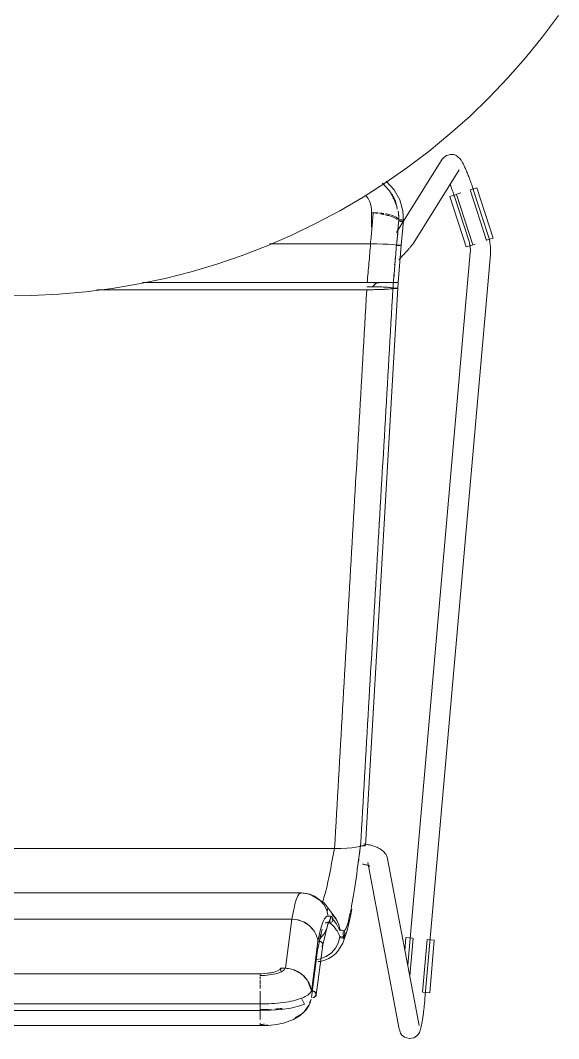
# Model space of a CAD drawing. Header units: millimetres. Extents: x 155927 to 295199, y -4084 to 97293.
# Drawn here: x 172433 to 172754, y 11464 to 12070 of the extents above; entities that cross this region are included whole.
import ezdxf

# ---------------------------------------------------------------- set-up
doc = ezdxf.new("R2010")
doc.units = ezdxf.units.MM
doc.header["$MEASUREMENT"] = 0
doc.layers.add('I-FURN', color=8, linetype='CONTINUOUS', lineweight=9)

msp = doc.modelspace()

# ---------------------------------------------------------------- linework, layer by layer
at = {"layer": 'I-FURN'}
for p, q in [((172744.15, 12060.29), (172753.72, 12073.11)), ((172734.07, 12047.87), (172744.15, 12060.29)), ((172723.5, 12035.86), (172734.07, 12047.87)), ((172712.46, 12024.28), (172723.5, 12035.86)), ((172700.97, 12013.15), (172712.46, 12024.28)), ((172689.03, 12002.49), (172700.97, 12013.15)), ((172676.69, 11992.32), (172689.03, 12002.49)), ((172663.94, 11982.64), (172676.69, 11992.32)), ((172685.33, 11988.54), (172684.44, 11987.41)), ((172685.33, 11988.54), (172687.06, 11989.76)), ((172687.06, 11989.76), (172689.29, 11990.35)), ((172689.29, 11990.35), (172691.26, 11990.17)), ((172691.26, 11990.17), (172692.64, 11989.65)), ((172692.64, 11989.65), (172693.56, 11989.09)), ((172693.56, 11989.09), (172694.19, 11988.57)), ((172694.19, 11988.57), (172694.65, 11988.1)), ((172694.65, 11988.1), (172695.02, 11987.67)), ((172650.82, 11973.49), (172663.94, 11982.64)), ((172684.44, 11987.41), (172661.4, 11950.65)), ((172695.02, 11987.67), (172695.33, 11987.27)), ((172695.33, 11987.27), (172695.61, 11986.88)), ((172695.61, 11986.88), (172695.86, 11986.49)), ((172695.86, 11986.49), (172696.11, 11986.1)), ((172696.11, 11986.1), (172696.34, 11985.7)), ((172696.34, 11985.7), (172696.57, 11985.29)), ((172696.57, 11985.29), (172696.8, 11984.87)), ((172696.8, 11984.87), (172697.03, 11984.43)), ((172697.03, 11984.43), (172697.26, 11983.97)), ((172697.26, 11983.97), (172697.49, 11983.5)), ((172697.49, 11983.5), (172697.72, 11983.01)), ((172697.72, 11983.01), (172697.96, 11982.5)), ((172697.96, 11982.5), (172698.2, 11981.97)), ((172667.3, 11937.46), (172694.61, 11981.04)), ((172698.2, 11981.97), (172698.44, 11981.42)), ((172698.44, 11981.42), (172698.68, 11980.86)), ((172698.68, 11980.86), (172698.93, 11980.28)), ((172698.93, 11980.28), (172699.17, 11979.69)), ((172699.17, 11979.69), (172699.42, 11979.08)), ((172699.42, 11979.08), (172699.67, 11978.45)), ((172699.67, 11978.45), (172699.92, 11977.81)), ((172699.92, 11977.81), (172700.18, 11977.16)), ((172700.18, 11977.16), (172700.43, 11976.49)), ((172700.43, 11976.49), (172700.69, 11975.82)), ((172637.35, 11964.87), (172650.82, 11973.49)), ((172653.12, 11968.65), (172648.86, 11973.11)), ((172655.8, 11969.23), (172651.06, 11974.38)), ((172689.24, 11972.16), (172689.47, 11971.53)), ((172689.47, 11971.53), (172689.71, 11970.9)), ((172689.71, 11970.9), (172689.95, 11970.25)), ((172689.95, 11970.25), (172690.18, 11969.59)), ((172700.69, 11975.82), (172700.94, 11975.13)), ((172700.94, 11975.13), (172701.2, 11974.43)), ((172701.2, 11974.43), (172701.45, 11973.72)), ((172701.45, 11973.72), (172701.7, 11973.01)), ((172701.7, 11973.01), (172701.96, 11972.28)), ((172701.96, 11972.28), (172702.21, 11971.55)), ((172702.21, 11971.55), (172702.46, 11970.82)), ((172702.46, 11970.82), (172702.7, 11970.08)), ((172702.7, 11970.08), (172702.95, 11969.35)), ((172703.17, 11969.81), (172705.12, 11970.45)), ((172705.12, 11970.45), (172714.81, 11940.44)), ((172623.54, 11956.79), (172637.35, 11964.87)), ((172656.48, 11962.82), (172653.12, 11968.65)), ((172659.19, 11963.22), (172655.8, 11969.23)), ((172688.96, 11965.23), (172690.92, 11965.86)), ((172688.96, 11965.23), (172698.65, 11935.22)), ((172690.18, 11969.59), (172690.42, 11968.93)), ((172690.42, 11968.93), (172690.65, 11968.26)), ((172690.65, 11968.26), (172690.88, 11967.58)), ((172690.88, 11967.58), (172691.12, 11966.89)), ((172690.92, 11965.86), (172692.89, 11966.5)), ((172691.12, 11966.89), (172691.35, 11966.2)), ((172691.35, 11966.2), (172691.58, 11965.51)), ((172691.58, 11965.51), (172691.68, 11965.18)), ((172691.68, 11965.18), (172700.4, 11938.36)), ((172702.69, 11936.53), (172693.01, 11966.53)), ((172695.58, 11967.37), (172693.1, 11966.57)), ((172701.08, 11969.14), (172710.76, 11939.13)), ((172701.19, 11969.18), (172703.17, 11969.81)), ((172702.95, 11969.35), (172703.1, 11968.89)), ((172711.81, 11942.07), (172703.1, 11968.89)), ((172661.06, 11956.7), (172659.19, 11963.22)), ((172609.41, 11949.27), (172623.54, 11956.79)), ((172642.35, 11955.57), (172643.4, 11955.57)), ((172642.41, 11947.06), (172642.41, 11956.82)), ((172661.35, 11949.79), (172661.06, 11956.7)), ((172595, 11942.32), (172609.41, 11949.27)), ((172661.19, 11950.31), (172657.13, 11943.83)), ((172661.47, 11950.68), (172660.05, 11936.19)), ((172580.32, 11935.96), (172595, 11942.32)), ((172712.85, 11939.81), (172710.88, 11939.17)), ((172711.82, 11942.03), (172711.81, 11942.07)), ((172712.15, 11940.94), (172711.82, 11942.03)), ((172712.44, 11939.83), (172712.15, 11940.94)), ((172712.68, 11938.71), (172712.44, 11939.83)), ((172714.81, 11940.44), (172712.85, 11939.81)), ((172565.4, 11930.18), (172580.32, 11935.96)), ((172641.7, 11937.02), (172581.59, 11937.02)), ((172581.59, 11937.02), (172641.7, 11937.02)), ((172645.46, 11937), (172641.7, 11937.02)), ((172641.82, 11937.02), (172645.46, 11936.99)), ((172645.56, 11936.99), (172649, 11936.92)), ((172649, 11936.92), (172645.56, 11936.99)), ((172652.09, 11936.81), (172649, 11936.92)), ((172649.06, 11936.92), (172652.1, 11936.81)), ((172654.57, 11936.66), (172652.09, 11936.81)), ((172652.14, 11936.8), (172654.58, 11936.66)), ((172656.31, 11936.48), (172654.57, 11936.66)), ((172654.59, 11936.65), (172656.31, 11936.48)), ((172656.31, 11936.48), (172657.2, 11936.28)), ((172657.2, 11936.28), (172656.31, 11936.48)), ((172657.67, 11936.29), (172657.2, 11936.28)), ((172657.2, 11936.28), (172657.67, 11936.29)), ((172657.21, 11936.1), (172657.69, 11936.09)), ((172657.68, 11936.09), (172657.21, 11936.1)), ((172658.17, 11936.29), (172657.67, 11936.29)), ((172657.67, 11936.29), (172658.16, 11936.29)), ((172658.18, 11936.09), (172657.68, 11936.09)), ((172657.69, 11936.09), (172658.18, 11936.09)), ((172658.16, 11936.29), (172658.66, 11936.29)), ((172658.66, 11936.29), (172658.17, 11936.29)), ((172658.18, 11936.09), (172658.67, 11936.09)), ((172658.67, 11936.09), (172658.18, 11936.09)), ((172660.05, 11936.19), (172658.22, 11913.99)), ((172659.11, 11936.28), (172658.66, 11936.29)), ((172658.66, 11936.29), (172659.11, 11936.28)), ((172658.67, 11936.09), (172659.13, 11936.1)), ((172659.12, 11936.1), (172658.67, 11936.09)), ((172659.5, 11936.26), (172659.11, 11936.28)), ((172659.11, 11936.28), (172659.49, 11936.26)), ((172659.49, 11936.26), (172659.79, 11936.24)), ((172659.79, 11936.24), (172659.5, 11936.26)), ((172659.8, 11936.14), (172659.5, 11936.12)), ((172659.51, 11936.12), (172659.8, 11936.14)), ((172659.98, 11936.22), (172659.79, 11936.24)), ((172659.8, 11936.14), (172659.99, 11936.17)), ((172659.98, 11936.17), (172659.8, 11936.14)), ((172659.98, 11936.22), (172660.05, 11936.19)), ((172660.05, 11936.19), (172659.98, 11936.22)), ((172660.05, 11936.19), (172659.98, 11936.17)), ((172659.99, 11936.17), (172660.05, 11936.19)), ((172664.18, 11933.67), (172663.86, 11933.32)), ((172664.48, 11934.01), (172664.18, 11933.67)), ((172664.77, 11934.33), (172664.48, 11934.01)), ((172665.04, 11934.64), (172664.77, 11934.33)), ((172665.3, 11934.93), (172665.04, 11934.64)), ((172665.54, 11935.21), (172665.3, 11934.93)), ((172665.77, 11935.48), (172665.54, 11935.21)), ((172665.98, 11935.73), (172665.77, 11935.48)), ((172666.18, 11935.97), (172665.98, 11935.73)), ((172666.37, 11936.2), (172666.18, 11935.97)), ((172666.55, 11936.43), (172666.37, 11936.2)), ((172666.73, 11936.65), (172666.55, 11936.43)), ((172666.9, 11936.88), (172666.73, 11936.65)), ((172667.09, 11937.13), (172666.9, 11936.88)), ((172667.3, 11937.46), (172667.09, 11937.13)), ((172700.6, 11935.85), (172698.65, 11935.22)), ((172700.4, 11938.36), (172700.59, 11937.73)), ((172700.59, 11937.73), (172700.75, 11937.09)), ((172702.58, 11936.49), (172700.6, 11935.85)), ((172700.75, 11937.09), (172700.89, 11936.44)), ((172700.89, 11936.44), (172701.01, 11935.79)), ((172701.01, 11935.79), (172701.1, 11935.13)), ((172701.1, 11935.13), (172701.16, 11934.47)), ((172701.16, 11934.47), (172701.19, 11933.81)), ((172701.19, 11933.81), (172701.2, 11933.15)), ((172703.96, 11936.94), (172702.79, 11936.56)), ((172712.87, 11937.59), (172712.68, 11938.71)), ((172713.02, 11936.46), (172712.87, 11937.59)), ((172713.13, 11935.32), (172713.02, 11936.46)), ((172713.19, 11934.18), (172713.13, 11935.32)), ((172713.2, 11933.04), (172713.19, 11934.18)), ((172550.26, 11925.01), (172565.4, 11930.18)), ((172659.13, 11928.2), (172658.68, 11927.72)), ((172659.58, 11928.68), (172659.13, 11928.2)), ((172660.02, 11929.15), (172659.58, 11928.68)), ((172660.45, 11929.61), (172660.02, 11929.15)), ((172660.88, 11930.07), (172660.45, 11929.61)), ((172661.29, 11930.51), (172660.88, 11930.07)), ((172661.69, 11930.95), (172661.29, 11930.51)), ((172662.08, 11931.37), (172661.69, 11930.95)), ((172662.46, 11931.79), (172662.08, 11931.37)), ((172662.83, 11932.19), (172662.46, 11931.79)), ((172663.19, 11932.58), (172662.83, 11932.19)), ((172663.53, 11932.96), (172663.19, 11932.58)), ((172663.86, 11933.32), (172663.53, 11932.96)), ((172701.14, 11931.81), (172663.86, 11507.46)), ((172674.15, 11487.43), (172713.09, 11930.76)), ((172701.19, 11932.49), (172701.14, 11931.83)), ((172701.14, 11931.83), (172701.14, 11931.81)), ((172701.2, 11933.15), (172701.19, 11932.49)), ((172713.09, 11930.76), (172713.17, 11931.89)), ((172713.17, 11931.89), (172713.2, 11933.04)), ((172534.93, 11920.45), (172550.26, 11925.01)), ((172656.32, 11925.23), (172655.84, 11924.73)), ((172503.77, 11913.18), (172519.42, 11916.5)), ((172519.42, 11916.5), (172534.93, 11920.45)), ((172472.14, 11908.42), (172488, 11910.49)), ((172478.92, 11909.74), (172639.49, 11909.74)), ((172639.49, 11909.74), (172478.92, 11909.74)), ((172488, 11910.49), (172503.77, 11913.18)), ((172506.02, 11914.05), (172639.76, 11914.05)), ((172639.76, 11914.05), (172506.02, 11914.05)), ((172657.95, 11910.63), (172638.66, 11578.72)), ((172639.49, 11909.74), (172643.28, 11909.76)), ((172643.29, 11911.5), (172639.6, 11911.53)), ((172639.76, 11914.05), (172643.55, 11914.05)), ((172643.55, 11914.05), (172639.76, 11914.05)), ((172642.98, 11911.38), (172645.56, 11914.05)), ((172643.28, 11909.76), (172646.84, 11909.84)), ((172646.84, 11911.42), (172643.29, 11911.5)), ((172643.55, 11914.05), (172647.11, 11914.05)), ((172647.11, 11914.05), (172643.55, 11914.05)), ((172647.11, 11913.93), (172643.55, 11913.93)), ((172643.55, 11913.93), (172647.11, 11913.93)), ((172649.96, 11911.3), (172646.84, 11911.42)), ((172646.84, 11909.84), (172649.97, 11909.97)), ((172647.11, 11914.05), (172650.24, 11914.04)), ((172650.25, 11914.04), (172647.11, 11914.05)), ((172652.45, 11911.13), (172649.96, 11911.3)), ((172649.97, 11909.97), (172652.48, 11910.13)), ((172652.73, 11913.95), (172650.23, 11913.94)), ((172650.23, 11913.94), (172652.73, 11913.95)), ((172650.25, 11914.04), (172652.75, 11914.03)), ((172652.75, 11914.03), (172650.25, 11914.04)), ((172654.2, 11910.94), (172652.45, 11911.13)), ((172652.48, 11910.13), (172654.22, 11910.32)), ((172654.48, 11913.97), (172652.73, 11913.95)), ((172652.73, 11913.95), (172654.48, 11913.97)), ((172652.75, 11914.03), (172654.49, 11914.01)), ((172654.5, 11914.01), (172652.75, 11914.03)), ((172655.11, 11910.73), (172654.2, 11910.94)), ((172654.22, 11910.32), (172655.11, 11910.53)), ((172654.49, 11914.01), (172655.38, 11914)), ((172655.38, 11914), (172654.5, 11914.01)), ((172655.58, 11910.74), (172655.11, 11910.73)), ((172655.11, 11910.53), (172655.58, 11910.52)), ((172655.38, 11914), (172655.85, 11914)), ((172655.86, 11914), (172655.38, 11914)), ((172655.85, 11913.98), (172655.38, 11913.98)), ((172655.38, 11913.98), (172655.85, 11913.98)), ((172656.07, 11910.74), (172655.58, 11910.74)), ((172655.58, 11910.52), (172656.08, 11910.52)), ((172655.85, 11914), (172656.35, 11914)), ((172656.34, 11913.98), (172655.85, 11913.98)), ((172655.85, 11913.98), (172656.35, 11913.98)), ((172656.35, 11914), (172655.86, 11914)), ((172656.56, 11910.74), (172656.07, 11910.74)), ((172656.08, 11910.52), (172656.57, 11910.53)), ((172656.83, 11913.98), (172656.34, 11913.98)), ((172656.35, 11914), (172656.84, 11914)), ((172656.84, 11914), (172656.35, 11914)), ((172656.35, 11913.98), (172656.84, 11913.98)), ((172657.01, 11910.73), (172656.56, 11910.74)), ((172656.57, 11910.53), (172657.02, 11910.54)), ((172657.29, 11913.98), (172656.83, 11913.98)), ((172656.84, 11914), (172657.29, 11914)), ((172657.3, 11914), (172656.84, 11914)), ((172656.84, 11913.98), (172657.29, 11913.98)), ((172657.4, 11910.71), (172657.01, 11910.73)), ((172657.02, 11910.54), (172657.4, 11910.55)), ((172657.29, 11914), (172657.67, 11914)), ((172657.67, 11913.98), (172657.29, 11913.98)), ((172657.29, 11913.98), (172657.67, 11913.98)), ((172657.68, 11914), (172657.3, 11914)), ((172657.69, 11910.69), (172657.4, 11910.71)), ((172657.4, 11910.55), (172657.69, 11910.58)), ((172657.67, 11914), (172657.97, 11913.99)), ((172657.96, 11913.99), (172657.67, 11913.98)), ((172657.67, 11913.98), (172657.97, 11913.99)), ((172657.97, 11913.99), (172657.68, 11914)), ((172657.88, 11910.66), (172657.69, 11910.69)), ((172657.69, 11910.58), (172657.88, 11910.6)), ((172657.95, 11910.63), (172657.88, 11910.66)), ((172657.88, 11910.6), (172657.95, 11910.63)), ((172657.95, 11910.63), (172658.22, 11913.99)), ((172658.15, 11913.99), (172657.96, 11913.99)), ((172657.97, 11913.99), (172658.15, 11913.99)), ((172657.97, 11913.99), (172658.16, 11913.99)), ((172658.16, 11913.99), (172657.97, 11913.99)), ((172658.15, 11913.99), (172658.22, 11913.99)), ((172658.22, 11913.99), (172658.15, 11913.99)), ((172658.16, 11913.99), (172658.22, 11913.99)), ((172658.22, 11913.99), (172658.16, 11913.99)), ((172424.22, 11906.06), (172440.22, 11906.21)), ((172440.22, 11906.21), (172456.2, 11907)), ((172456.2, 11907), (172472.14, 11908.42)), ((172236.84, 11577), (172620.24, 11577)), ((172620.24, 11577), (172236.84, 11577)), ((172620.24, 11577), (172624.01, 11577.06)), ((172624.01, 11577.06), (172620.32, 11577)), ((172624.01, 11577.06), (172627.55, 11577.22)), ((172627.55, 11577.22), (172624.07, 11577.06)), ((172627.55, 11577.22), (172630.65, 11577.45)), ((172630.65, 11577.45), (172627.59, 11577.22)), ((172630.65, 11577.45), (172633.14, 11577.77)), ((172633.15, 11577.77), (172630.68, 11577.46)), ((172633.14, 11577.77), (172634.89, 11578.13)), ((172634.89, 11578.13), (172633.15, 11577.77)), ((172635.79, 11578.53), (172634.89, 11578.13)), ((172634.89, 11578.13), (172635.79, 11578.53)), ((172635.79, 11578.53), (172636.26, 11578.52)), ((172636.27, 11578.52), (172635.79, 11578.53)), ((172636.26, 11578.52), (172636.76, 11578.51)), ((172636.76, 11578.51), (172636.27, 11578.52)), ((172636.76, 11578.51), (172637.25, 11578.52)), ((172637.26, 11578.52), (172636.76, 11578.51)), ((172637.25, 11578.52), (172637.71, 11578.54)), ((172637.71, 11578.54), (172637.26, 11578.52)), ((172637.71, 11578.54), (172638.09, 11578.58)), ((172638.1, 11578.57), (172637.71, 11578.54)), ((172638.12, 11578.87), (172637.74, 11578.9)), ((172637.75, 11578.9), (172638.13, 11578.87)), ((172638.56, 11579.63), (172637.85, 11579.75)), ((172638.09, 11578.58), (172638.39, 11578.62)), ((172638.4, 11578.62), (172638.1, 11578.57)), ((172638.41, 11578.83), (172638.12, 11578.87)), ((172638.13, 11578.87), (172638.42, 11578.83)), ((172639.25, 11579.5), (172638.56, 11579.63)), ((172638.66, 11578.72), (172638.6, 11578.78)), ((172638.6, 11578.78), (172638.66, 11578.72)), ((172639.93, 11579.37), (172639.25, 11579.5)), ((172640.6, 11579.23), (172639.93, 11579.37)), ((172641.25, 11579.07), (172640.6, 11579.23)), ((172641.9, 11578.91), (172641.25, 11579.07)), ((172642.53, 11578.74), (172641.9, 11578.91)), ((172643.14, 11578.56), (172642.53, 11578.74)), ((172643.75, 11578.36), (172643.14, 11578.56)), ((172644.34, 11578.16), (172643.75, 11578.36)), ((172644.92, 11577.94), (172644.34, 11578.16)), ((172645.49, 11577.7), (172644.92, 11577.94)), ((172646.05, 11577.45), (172645.49, 11577.7)), ((172646.6, 11577.18), (172646.05, 11577.45)), ((172647.14, 11576.89), (172646.6, 11577.18)), ((172647.68, 11576.56), (172647.14, 11576.89)), ((172648.21, 11576.21), (172647.68, 11576.56)), ((172648.75, 11575.8), (172648.21, 11576.21)), ((172649.28, 11575.35), (172648.75, 11575.8)), ((172649.8, 11574.83), (172649.28, 11575.35)), ((172650.31, 11574.24), (172649.8, 11574.83)), ((172650.79, 11573.55), (172650.31, 11574.24)), ((172651.23, 11572.76), (172650.79, 11573.55)), ((172651.59, 11571.86), (172651.23, 11572.76)), ((172651.85, 11570.88), (172651.59, 11571.86)), ((172670.67, 11471.58), (172651.85, 11570.88)), ((172637.51, 11567.62), (172637.02, 11567.71)), ((172637.98, 11567.52), (172637.51, 11567.62)), ((172638.43, 11567.41), (172637.98, 11567.52)), ((172638.85, 11567.31), (172638.43, 11567.41)), ((172639.24, 11567.2), (172638.85, 11567.31)), ((172639.61, 11567.09), (172639.24, 11567.2)), ((172639.94, 11566.98), (172639.61, 11567.09)), ((172640.25, 11566.88), (172639.94, 11566.98)), ((172640.06, 11568.64), (172658.88, 11469.35)), ((172640.52, 11566.77), (172640.25, 11566.88)), ((172640.75, 11566.68), (172640.52, 11566.77)), ((172640.94, 11566.59), (172640.75, 11566.68)), ((172641.1, 11566.52), (172640.94, 11566.59)), ((172641.18, 11566.47), (172641.1, 11566.52)), ((172641.26, 11566.43), (172641.18, 11566.47)), ((172641.28, 11566.41), (172641.26, 11566.43)), ((172256.15, 11550.5), (172600.94, 11550.5)), ((172600.94, 11550.5), (172256.15, 11550.5)), ((172600.4, 11550.66), (172295.6, 11550.66)), ((172600.4, 11550.65), (172605.43, 11549.86)), ((172600.94, 11550.5), (172604.72, 11550.02)), ((172604.73, 11550.03), (172600.94, 11550.5)), ((172604.72, 11550.02), (172608.29, 11548.66)), ((172608.3, 11548.67), (172604.73, 11550.03)), ((172605.43, 11549.86), (172608.61, 11548.49)), ((172605.59, 11549.79), (172614.24, 11544.67)), ((172608.29, 11548.66), (172611.43, 11546.49)), ((172611.43, 11546.5), (172608.3, 11548.67)), ((172613.94, 11543.62), (172611.43, 11546.5)), ((172611.43, 11546.49), (172613.94, 11543.61)), ((172615.69, 11540.23), (172613.94, 11543.62)), ((172613.94, 11543.61), (172615.69, 11540.23)), ((172614.24, 11544.67), (172621.22, 11535.14)), ((172616.59, 11536.51), (172615.69, 11540.23)), ((172629.82, 11536.74), (172630.55, 11540.81)), ((172262.19, 11534.9), (172594.9, 11534.9)), ((172594.9, 11534.9), (172262.19, 11534.9)), ((172594.9, 11534.9), (172591.04, 11505.63)), ((172598.67, 11534.43), (172595.25, 11534.9)), ((172602.22, 11533.11), (172598.67, 11534.43)), ((172616.23, 11531.16), (172618.4, 11536.48)), ((172616.59, 11536.51), (172617.06, 11536.67)), ((172617.06, 11536.67), (172616.59, 11536.51)), ((172617.06, 11536.67), (172617.55, 11536.71)), ((172617.55, 11536.71), (172617.06, 11536.67)), ((172617.27, 11532.72), (172618.1, 11536.61)), ((172617.55, 11536.71), (172618.04, 11536.63)), ((172618.05, 11536.63), (172617.55, 11536.71)), ((172618.04, 11536.63), (172618.49, 11536.43)), ((172618.5, 11536.43), (172618.05, 11536.63)), ((172618.49, 11536.43), (172618.88, 11536.11)), ((172618.88, 11533.41), (172618.49, 11533.09)), ((172618.88, 11536.11), (172618.5, 11536.43)), ((172618.5, 11533.09), (172618.88, 11533.4)), ((172618.77, 11537.9), (172621.16, 11535.06)), ((172621.17, 11535.06), (172618.77, 11537.9)), ((172618.88, 11536.11), (172619.17, 11535.71)), ((172619.17, 11535.71), (172618.88, 11536.11)), ((172619.17, 11533.81), (172618.88, 11533.41)), ((172618.88, 11533.4), (172619.17, 11533.81)), ((172619.17, 11535.71), (172619.36, 11535.25)), ((172619.36, 11535.25), (172619.17, 11535.71)), ((172619.36, 11534.27), (172619.17, 11533.81)), ((172619.17, 11533.81), (172619.36, 11534.27)), ((172619.36, 11535.25), (172619.42, 11534.76)), ((172619.43, 11534.76), (172619.36, 11535.25)), ((172619.42, 11534.76), (172619.36, 11534.27)), ((172619.36, 11534.27), (172619.43, 11534.76)), ((172621.16, 11535.06), (172622.8, 11531.73)), ((172622.81, 11531.74), (172621.17, 11535.06)), ((172621.22, 11535.14), (172622.11, 11533.39)), ((172627.93, 11528.22), (172629.82, 11536.74)), ((172605.33, 11531.03), (172602.22, 11533.11)), ((172607.82, 11528.29), (172605.33, 11531.03)), ((172613.26, 11519.54), (172616.23, 11531.16)), ((172613.94, 11525.9), (172615.69, 11529.29)), ((172615.69, 11529.29), (172616.59, 11533)), ((172617.06, 11532.85), (172616.59, 11533.01)), ((172616.59, 11533), (172617.06, 11532.84)), ((172617.55, 11532.81), (172617.06, 11532.85)), ((172617.06, 11532.84), (172617.55, 11532.8)), ((172618.04, 11532.89), (172617.55, 11532.81)), ((172617.55, 11532.8), (172618.05, 11532.89)), ((172618.49, 11533.09), (172618.04, 11532.89)), ((172618.05, 11532.89), (172618.5, 11533.09)), ((172622.8, 11531.73), (172623.6, 11528.12)), ((172623.6, 11528.12), (172622.81, 11531.74)), ((172623.6, 11528.12), (172624.07, 11528.27)), ((172624.07, 11528.27), (172623.6, 11528.12)), ((172624.07, 11528.27), (172624.57, 11528.3)), ((172624.57, 11528.3), (172624.07, 11528.27)), ((172624.57, 11528.3), (172625.06, 11528.21)), ((172625.06, 11528.21), (172624.57, 11528.3)), ((172625.06, 11528.21), (172625.51, 11528)), ((172625.51, 11528.01), (172625.06, 11528.21)), ((172625.25, 11520.59), (172627.93, 11528.22)), ((172625.89, 11527.69), (172625.51, 11528.01)), ((172625.51, 11528), (172625.89, 11527.69)), ((172625.89, 11527.69), (172626.18, 11527.28)), ((172626.18, 11527.29), (172625.89, 11527.69)), ((172626.36, 11526.83), (172626.18, 11527.29)), ((172626.18, 11527.28), (172626.36, 11526.82)), ((172606.6, 11491.83), (172610.45, 11521.53)), ((172611.68, 11523.49), (172610.3, 11517.2)), ((172611.41, 11521.72), (172610.92, 11521.68)), ((172611.91, 11521.64), (172611.41, 11521.72)), ((172611.43, 11523.02), (172613.94, 11525.9)), ((172612.43, 11525.93), (172611.68, 11523.49)), ((172612.36, 11521.45), (172611.91, 11521.64)), ((172612.74, 11521.15), (172612.36, 11521.45)), ((172622.64, 11521.01), (172623.55, 11524.64)), ((172624.02, 11524.47), (172623.55, 11524.64)), ((172623.55, 11524.64), (172624.02, 11524.47)), ((172624.45, 11523.71), (172625.62, 11523.39)), ((172625.01, 11524.51), (172624.51, 11524.43)), ((172624.51, 11524.43), (172625.01, 11524.5)), ((172625.46, 11524.7), (172625.01, 11524.51)), ((172625.01, 11524.5), (172625.46, 11524.7)), ((172625.62, 11523.39), (172625.43, 11527.24)), ((172625.85, 11525.01), (172625.46, 11524.7)), ((172625.46, 11524.7), (172625.85, 11525)), ((172626.15, 11525.4), (172625.85, 11525.01)), ((172625.85, 11525), (172626.15, 11525.4)), ((172626.34, 11525.85), (172626.15, 11525.4)), ((172626.15, 11525.4), (172626.35, 11525.85)), ((172626.42, 11526.34), (172626.34, 11525.85)), ((172626.35, 11525.85), (172626.42, 11526.34)), ((172626.42, 11526.34), (172626.36, 11526.83)), ((172626.36, 11526.82), (172626.42, 11526.34)), ((172662.81, 11523.94), (172662.11, 11516.04)), ((172662.81, 11523.94), (172664.85, 11523.76)), ((172664.85, 11523.76), (172666.92, 11523.58)), ((172665.07, 11501.09), (172667.04, 11523.57)), ((172675.49, 11522.82), (172672.73, 11491.41)), ((172675.61, 11522.81), (172677.68, 11522.63)), ((172679.72, 11522.45), (172676.96, 11491.04)), ((172677.68, 11522.63), (172679.72, 11522.45)), ((172606.58, 11488.29), (172610.43, 11517.98)), ((172609.42, 11489.84), (172613.28, 11519.62)), ((172613.03, 11520.76), (172612.74, 11521.15)), ((172612.74, 11518.56), (172613.04, 11518.94)), ((172613.22, 11520.32), (172613.03, 11520.76)), ((172613.04, 11518.94), (172613.22, 11519.39)), ((172613.29, 11519.85), (172613.22, 11520.32)), ((172613.22, 11519.39), (172613.29, 11519.85)), ((172618.42, 11514.86), (172620.9, 11517.69)), ((172620.9, 11517.69), (172622.64, 11521.01)), ((172621.01, 11514.52), (172622.75, 11516.48)), ((172622.75, 11516.48), (172625.25, 11520.59)), ((172611.82, 11511.29), (172610.08, 11510.92)), ((172610.08, 11510.92), (172611.82, 11511.28)), ((172610.54, 11509.62), (172611.96, 11509.77)), ((172611.82, 11511.28), (172615.34, 11512.69)), ((172611.96, 11509.77), (172614.47, 11510.43)), ((172614.47, 11510.43), (172616.84, 11511.46)), ((172615.34, 11512.69), (172618.42, 11514.86)), ((172616.84, 11511.46), (172619.04, 11512.83)), ((172619.04, 11512.83), (172621.01, 11514.52)), ((172584.35, 11503.37), (172581.86, 11502.86)), ((172586.33, 11504.05), (172584.35, 11503.37)), ((172587.68, 11504.83), (172586.33, 11504.05)), ((172588.32, 11505.69), (172587.68, 11504.83)), ((172588.32, 11504.03), (172588.32, 11505.69)), ((172591.04, 11505.63), (172588.32, 11505.69)), ((172575.97, 11502.44), (172281.12, 11502.44)), ((172281.12, 11502.38), (172575.97, 11502.38)), ((172579.01, 11502.55), (172575.97, 11502.44)), ((172575.97, 11500.85), (172575.97, 11499.11)), ((172575.97, 11498.53), (172575.97, 11496.06)), ((172581.86, 11502.86), (172579.01, 11502.55)), ((172575.97, 11495.54), (172575.97, 11493.7)), ((172575.97, 11492.07), (172575.97, 11488.51)), ((172607.04, 11491.82), (172607.35, 11494.26)), ((172674.92, 11491.22), (172672.85, 11491.4)), ((172676.96, 11491.04), (172674.92, 11491.22)), ((172575.97, 11484.51), (172575.97, 11488.32)), ((172575.97, 11488.32), (172575.97, 11484.51)), ((172602.4, 11484.26), (172600.64, 11487.8)), ((172673.85, 11484.28), (172673.92, 11485.03)), ((172673.92, 11485.03), (172673.99, 11485.77)), ((172673.99, 11485.77), (172674.06, 11486.52)), ((172674.06, 11486.52), (172674.13, 11487.28)), ((172674.13, 11487.28), (172674.15, 11487.43)), ((172575.97, 11484.54), (172281.12, 11484.54)), ((172281.12, 11480.57), (172575.97, 11480.57)), ((172575.97, 11484.43), (172575.97, 11480.58)), ((172575.97, 11484.2), (172575.97, 11484.43)), ((172575.97, 11483.87), (172575.97, 11484.2)), ((172575.97, 11483.45), (172575.97, 11483.87)), ((172575.97, 11482.98), (172575.97, 11483.45)), ((172575.97, 11482.48), (172575.97, 11482.98)), ((172575.97, 11481.99), (172575.97, 11482.48)), ((172575.97, 11481.54), (172575.97, 11481.99)), ((172575.97, 11481.15), (172575.97, 11481.54)), ((172575.97, 11480.84), (172575.97, 11481.15)), ((172575.97, 11480.64), (172575.97, 11480.84)), ((172575.97, 11477.79), (172575.97, 11480.82)), ((172575.97, 11480.82), (172575.97, 11477.8)), ((172575.97, 11480.57), (172582.51, 11480.67)), ((172575.97, 11480.57), (172575.97, 11480.64)), ((172582.51, 11480.67), (172588.63, 11481.16)), ((172588.63, 11481.16), (172594.25, 11482)), ((172594.25, 11482), (172598.94, 11483.1)), ((172598.94, 11483.1), (172602.4, 11484.26)), ((172599.79, 11477.46), (172602.26, 11479.76)), ((172602.26, 11479.76), (172604.94, 11483.65)), ((172604.94, 11483.65), (172605.04, 11483.85)), ((172673.19, 11478.59), (172673.28, 11479.27)), ((172673.28, 11479.27), (172673.36, 11479.96)), ((172673.36, 11479.96), (172673.45, 11480.66)), ((172673.45, 11480.66), (172673.53, 11481.36)), ((172673.53, 11481.36), (172673.61, 11482.08)), ((172673.61, 11482.08), (172673.69, 11482.81)), ((172673.69, 11482.81), (172673.77, 11483.54)), ((172673.77, 11483.54), (172673.85, 11484.28)), ((172575.97, 11477.64), (172575.97, 11475.06)), ((172575.97, 11473.03), (172575.97, 11471.55)), ((172585.82, 11472.16), (172589.86, 11472.95)), ((172589.86, 11472.95), (172595.9, 11475.07)), ((172595.9, 11475.07), (172599.79, 11477.46)), ((172672.28, 11472.67), (172672.37, 11473.19)), ((172672.37, 11473.19), (172672.47, 11473.72)), ((172672.47, 11473.72), (172672.56, 11474.27)), ((172672.56, 11474.27), (172672.65, 11474.84)), ((172672.65, 11474.84), (172672.74, 11475.42)), ((172672.74, 11475.42), (172672.83, 11476.03)), ((172672.83, 11476.03), (172672.93, 11476.65)), ((172672.93, 11476.65), (172673.02, 11477.28)), ((172673.02, 11477.28), (172673.1, 11477.93)), ((172673.1, 11477.93), (172673.19, 11478.59)), ((172281.12, 11471.54), (172575.97, 11471.54)), ((172575.97, 11471.54), (172575.97, 11471.71)), ((172575.97, 11471.54), (172581, 11471.65)), ((172581, 11471.65), (172585.82, 11472.16)), ((172658.96, 11468.93), (172658.88, 11469.35)), ((172659.1, 11468.42), (172658.96, 11468.93)), ((172659.31, 11467.8), (172659.1, 11468.42)), ((172659.69, 11467), (172659.31, 11467.8)), ((172660.44, 11465.91), (172659.69, 11467)), ((172670.03, 11466.19), (172670.51, 11466.89)), ((172670.51, 11466.89), (172670.81, 11467.45)), ((172670.81, 11467.45), (172671.03, 11467.93)), ((172671.03, 11467.93), (172671.2, 11468.36)), ((172671.2, 11468.36), (172671.34, 11468.76)), ((172671.34, 11468.76), (172671.47, 11469.16)), ((172671.47, 11469.16), (172671.58, 11469.55)), ((172671.58, 11469.55), (172671.69, 11469.95)), ((172671.69, 11469.95), (172671.79, 11470.37)), ((172671.79, 11470.37), (172671.89, 11470.8)), ((172671.89, 11470.8), (172671.99, 11471.24)), ((172671.99, 11471.24), (172672.09, 11471.7)), ((172672.09, 11471.7), (172672.18, 11472.18)), ((172672.18, 11472.18), (172672.28, 11472.67)), ((172662.01, 11464.59), (172660.44, 11465.91)), ((172662.01, 11464.59), (172664.76, 11463.76)), ((172664.76, 11463.76), (172667.52, 11464.24)), ((172667.52, 11464.24), (172669.18, 11465.28)), ((172669.18, 11465.28), (172670.03, 11466.19))]:
    msp.add_line(p, q, dxfattribs=at)
for centre, major_axis, ratio, start_param, end_param in [((172594.77, 11519.84), (-15.78, 0), 0.955139, 3.737469, 4.682163), ((172594.77, 11519.84), (-15.78, 0), 0.955139, 3.495799, 3.737346), ((172594.77, 11519.84), (-15.78, 0), 0.955139, 3.254129, 3.495629), ((172611.33, 11519.85), (-1.96, 0), 0.955139, 2.379629, 4.923331), ((172575.97, 11487.29), (0, -15.75), 0.000004, 2.669107, 2.851347), ((172575.97, 11475.81), (12.4, 0), 0.287441, 4.712389, 4.932602)]:
    msp.add_ellipse(centre, major_axis=major_axis, ratio=ratio, start_param=start_param, end_param=end_param, dxfattribs=at)
for points in [[(172648.81, 11973.09), (172649.27, 11972.7), (172649.73, 11972.31), (172650.18, 11971.92)], [(172643.4, 11955.57), (172643.14, 11952.55), (172642.6, 11946.4), (172642.01, 11940.16), (172641.7, 11937.02)], [(172642.4, 11957.09), (172642.42, 11956.59), (172642.4, 11956.08), (172642.35, 11955.57)], [(172643.4, 11955.57), (172644.35, 11955.57), (172645.27, 11955.53), (172646.18, 11955.47)], [(172646.24, 11955.16), (172645.77, 11955.22), (172645.29, 11955.28), (172644.81, 11955.32)], [(172647.12, 11955.41), (172648.02, 11955.33), (172648.9, 11955.23), (172649.75, 11955.11)], [(172649.93, 11954.51), (172649.28, 11954.65), (172648.61, 11954.79), (172647.93, 11954.91)], [(172653.18, 11953.66), (172652.38, 11953.91), (172651.5, 11954.14), (172650.58, 11954.35)], [(172650.6, 11954.97), (172651.45, 11954.83), (172652.25, 11954.66), (172652.99, 11954.47)], [(172655.81, 11952.67), (172655.17, 11952.96), (172654.43, 11953.24), (172653.61, 11953.5)], [(172653.65, 11954.29), (172654.38, 11954.09), (172655.02, 11953.85), (172655.62, 11953.6)], [(172657.63, 11951.59), (172657.22, 11951.92), (172656.7, 11952.24), (172656.05, 11952.55)], [(172658.29, 11956.52), (172658.48, 11955.29), (172658.52, 11954.03), (172658.53, 11952.77)], [(172658.6, 11952.07), (172658.58, 11952.97), (172658.52, 11953.87), (172658.42, 11954.76)], [(172658.64, 11951.24), (172658.4, 11948.8), (172657.92, 11943.84), (172657.44, 11938.81), (172657.2, 11936.28)], [(172661.29, 11949.93), (172661.25, 11949.98), (172661.13, 11950.07), (172660.83, 11950.21), (172660.44, 11950.32), (172659.99, 11950.42), (172659.5, 11950.48), (172659, 11950.51), (172658.68, 11950.51), (172658.53, 11950.51)], [(172657.92, 11943.18), (172657.69, 11940.9), (172657.46, 11938.59), (172657.23, 11936.28)], [(172641.82, 11937.02), (172641.48, 11933.2), (172641.13, 11929.38), (172640.79, 11925.55)], [(172655.38, 11914), (172655.69, 11917.72), (172656.29, 11925.15), (172656.89, 11932.58), (172657.2, 11936.28)], [(172640.79, 11925.55), (172640.45, 11921.72), (172640.1, 11917.89), (172639.76, 11914.05)], [(172639.49, 11909.74), (172636.3, 11854.21), (172633.1, 11798.68), (172629.91, 11743.25)], [(172635.79, 11578.53), (172639.01, 11633.77), (172645.45, 11744.36), (172651.89, 11855.13), (172655.11, 11910.53)], [(172655.38, 11914), (172655.34, 11913.42), (172655.25, 11912.26), (172655.16, 11911.11), (172655.11, 11910.53)], [(172655.38, 11913.98), (172655.33, 11913.44), (172655.24, 11912.36), (172655.15, 11911.27), (172655.11, 11910.73)], [(172655.11, 11910.73), (172655.7, 11910.75), (172657.21, 11910.74), (172657.95, 11910.67), (172657.95, 11910.63)], [(172629.91, 11743.25), (172626.71, 11687.78), (172623.52, 11632.36), (172620.32, 11577)], [(172635.78, 11578.52), (172635.38, 11575.4), (172634.99, 11572.24), (172634.59, 11569.12)], [(172600.94, 11550.5), (172600.76, 11550.6), (172600.58, 11550.65), (172600.4, 11550.65)], [(172616.19, 11540.98), (172616.14, 11540.51), (172616.08, 11540.04), (172616.03, 11539.58)], [(172616.59, 11536.51), (172615.56, 11537.06), (172613.52, 11535.09), (172611.47, 11527.03), (172610.45, 11521.53)], [(172613.05, 11528.85), (172612.39, 11526.96), (172611.73, 11524.15), (172611.07, 11521.11)], [(172616.59, 11533.01), (172616.04, 11533.3), (172615.5, 11533.16), (172614.95, 11532.59)], [(172590.79, 11505.61), (172590.66, 11505.06), (172589.72, 11503.96), (172586.4, 11502.56), (172581.6, 11501.6), (172577.86, 11501.34), (172575.97, 11501.31)], [(172576.81, 11502.39), (172579.59, 11502.44), (172582.13, 11502.8), (172584.35, 11503.33)], [(172606.6, 11491.83), (172606.45, 11493.07), (172605.87, 11495.44), (172604.11, 11498.78), (172601.58, 11501.62), (172598.43, 11503.81), (172594.83, 11505.23), (172592.33, 11505.59), (172591.04, 11505.63)], [(172604.62, 11497.34), (172605.31, 11496.08), (172605.72, 11494.72), (172606.06, 11493.33)], [(172606.4, 11491.84), (172606.05, 11491.11), (172604.74, 11489.7), (172602.27, 11488.44), (172600.81, 11487.87)], [(172606.13, 11486.95), (172605.98, 11486.27), (172605.77, 11485.59), (172605.52, 11484.94)], [(172582.57, 11481.21), (172580.39, 11481.1), (172578.19, 11481.07), (172575.97, 11481.11)], [(172589.12, 11481.79), (172587.71, 11481.61), (172586.26, 11481.44), (172584.78, 11481.33)], [(172580.57, 11471.82), (172579.1, 11471.69), (172577.55, 11471.62), (172575.97, 11471.63)]]:
    msp.add_open_spline(points, degree=3, dxfattribs=at)
for points, knots in [([(172639.24, 11965.46), (172640.01, 11964.56), (172641.94, 11961.56), (172642.57, 11957.96), (172642.35, 11955.57)], [0.5, 0.5, 0.5, 0.5, 0.6666667, 1, 1, 1, 1]), ([(172654.43, 11966.7), (172655, 11965.81), (172656.66, 11962.99), (172657.28, 11959.88), (172657.56, 11957.74)], [0.591443, 0.591443, 0.591443, 0.591443, 0.6666667, 0.8236682, 0.8236682, 0.8236682, 0.8236682]), ([(172657.56, 11958.84), (172657.17, 11960.19), (172656.44, 11962.15), (172655.43, 11963.98), (172655.08, 11964.55)], [0.2297626, 0.2297626, 0.2297626, 0.2297626, 0.3333333, 0.3824546, 0.3824546, 0.3824546, 0.3824546]), ([(172656.12, 11953.39), (172656.8, 11953.07), (172657.93, 11952.38), (172658.49, 11951.63), (172658.64, 11951.24)], [0.6690305, 0.6690305, 0.6690305, 0.6690305, 0.8333333, 1, 1, 1, 1]), ([(172658.64, 11951.24), (172658.78, 11951.26), (172659.06, 11951.29), (172659.49, 11951.31), (172659.86, 11951.3), (172660.15, 11951.27), (172660.42, 11951.24), (172660.67, 11951.19), (172660.9, 11951.13), (172661.09, 11951.06), (172661.29, 11950.96), (172661.39, 11950.88), (172661.42, 11950.83)], [0, 0, 0, 0, 0.0555556, 0.1111111, 0.1666667, 0.1944444, 0.2222222, 0.2777778, 0.3055556, 0.3333333, 0.3888889, 0.4444444, 0.4444444, 0.4444444, 0.4444444]), ([(172655.38, 11913.98), (172655.68, 11917.67), (172656.13, 11923.01), (172656.57, 11928.34), (172656.7, 11929.99)], [0, 0, 0, 0, 0.5, 0.7233886, 0.7233886, 0.7233886, 0.7233886]), ([(172655.11, 11910.53), (172654.84, 11910.39), (172653.45, 11910.18), (172650.09, 11909.96), (172646.92, 11909.83), (172643.32, 11909.76), (172640.77, 11909.74), (172639.49, 11909.74)], [-1, -1, -1, -1, -0.666667, -0.5, -0.333333, -0.166667, 0, 0, 0, 0]), ([(172639.6, 11911.53), (172642.12, 11911.52), (172645.89, 11911.47), (172650.07, 11911.3), (172653.42, 11911.08), (172654.82, 11910.87), (172655.11, 11910.73)], [-0.996036, -0.996036, -0.996036, -0.996036, -0.6666667, -0.5, -0.3333333, 0, 0, 0, 0]), ([(172657.95, 11910.63), (172657.95, 11910.61), (172657.81, 11910.58), (172657.42, 11910.55), (172657.04, 11910.54), (172656.58, 11910.52), (172656.08, 11910.52), (172655.58, 11910.52), (172655.26, 11910.53), (172655.11, 11910.53)], [-0.498493, -0.498493, -0.498493, -0.498493, -0.375, -0.3125, -0.25, -0.1875, -0.125, -0.0625, 0, 0, 0, 0]), ([(172620.24, 11577), (172619.27, 11571.62), (172617.32, 11560.84), (172614.89, 11550.12), (172613.43, 11545.88), (172612.94, 11544.73)], [0, 0, 0, 0, 0.25, 0.5, 0.625, 0.625, 0.625, 0.625]), ([(172635.79, 11578.53), (172634.78, 11570.98), (172632.77, 11555.95), (172630.76, 11543.77), (172629.77, 11539.02)], [0, 0, 0, 0, 0.25, 0.494112, 0.494112, 0.494112, 0.494112]), ([(172600.4, 11550.65), (172599.57, 11550.66), (172597.74, 11548.27), (172595.91, 11540.63), (172594.9, 11534.9)], [0.0892847, 0.0892847, 0.0892847, 0.0892847, 0.5, 1, 1, 1, 1]), ([(172623.6, 11528.12), (172622.43, 11530.53), (172620.8, 11533.19), (172619.17, 11534.86), (172618.72, 11535.25)], [0, 0, 0, 0, 0.5, 0.6963068, 0.6963068, 0.6963068, 0.6963068]), ([(172629.69, 11538.68), (172628.68, 11533.87), (172627.25, 11528.35), (172625.83, 11527.98), (172625.43, 11528.01)], [0.5, 0.5, 0.5, 0.5, 0.75, 0.8499411, 0.8499411, 0.8499411, 0.8499411]), ([(172623.55, 11524.64), (172622.39, 11527.04), (172620.29, 11530.47), (172618.2, 11532.25), (172617.27, 11532.72)], [0, 0, 0, 0, 0.5, 0.9025383, 0.9025383, 0.9025383, 0.9025383]), ([(172627.32, 11526.84), (172627.08, 11526.21), (172625.83, 11523.31), (172624.57, 11523.08), (172623.55, 11524.64)], [0.6929173, 0.6929173, 0.6929173, 0.6929173, 0.75, 1, 1, 1, 1]), ([(172595.27, 11504.88), (172596.26, 11504.57), (172599.53, 11503.17), (172602.63, 11500.86), (172603.77, 11498.71)], [-0.8019309, -0.8019309, -0.8019309, -0.8019309, -0.6666667, -0.3333333, -0.3333333, -0.3333333, -0.3333333]), ([(172607.85, 11491.92), (172607.97, 11491.88), (172608.2, 11491.78), (172608.62, 11491.5), (172609.07, 11490.96), (172609.32, 11490.08), (172609.09, 11489.3), (172608.7, 11488.79), (172608.32, 11488.49), (172607.86, 11488.3), (172607.53, 11488.27), (172607.36, 11488.26)], [-0.8125, -0.8125, -0.8125, -0.8125, -0.765625, -0.71875, -0.625, -0.5, -0.375, -0.3125, -0.25, -0.1875, -0.125, -0.125, -0.125, -0.125]), ([(172607.46, 11488.24), (172607.6, 11488.24), (172607.82, 11488.26), (172608.11, 11488.33), (172608.38, 11488.42), (172608.7, 11488.61), (172609.02, 11488.89), (172609.25, 11489.25), (172609.39, 11489.6), (172609.43, 11489.91), (172609.44, 11490.18), (172609.4, 11490.45), (172609.33, 11490.7), (172609.22, 11490.95), (172609.03, 11491.26), (172608.7, 11491.59), (172608.31, 11491.83), (172607.95, 11491.94), (172607.69, 11491.99), (172607.53, 11492.01), (172607.46, 11492.01)], [0.1111111, 0.1111111, 0.1111111, 0.1111111, 0.1666667, 0.1944444, 0.2222222, 0.2777778, 0.3333333, 0.3888889, 0.4444444, 0.4791667, 0.5138889, 0.5486111, 0.5833333, 0.6180556, 0.6527778, 0.7222222, 0.7916667, 0.8263889, 0.8611111, 0.8888889, 0.8888889, 0.8888889, 0.8888889]), ([(172600.64, 11487.8), (172599.22, 11487.26), (172595.89, 11486.26), (172589.82, 11485.17), (172582.97, 11484.54), (172578.32, 11484.46), (172575.97, 11484.51)], [0.3397465, 0.3397465, 0.3397465, 0.3397465, 0.5, 0.6666667, 0.8333333, 0.9999948, 0.9999948, 0.9999948, 0.9999948]), ([(172601.47, 11479.03), (172602.42, 11479.82), (172604.09, 11481.63), (172605.69, 11484.45), (172606.16, 11486.36), (172606.32, 11487.1)], [0.5, 0.5, 0.5, 0.5, 0.6666667, 0.8333333, 0.9365189, 0.9365189, 0.9365189, 0.9365189]), ([(172596.84, 11476.38), (172597.35, 11476.56), (172598.7, 11477.13), (172599.96, 11477.87), (172600.68, 11478.4)], [0.260519, 0.260519, 0.260519, 0.260519, 0.3333333, 0.4544474, 0.4544474, 0.4544474, 0.4544474])]:
    msp.add_open_spline(points, degree=3, knots=knots, dxfattribs=at)

doc.saveas('drawing.dxf')
